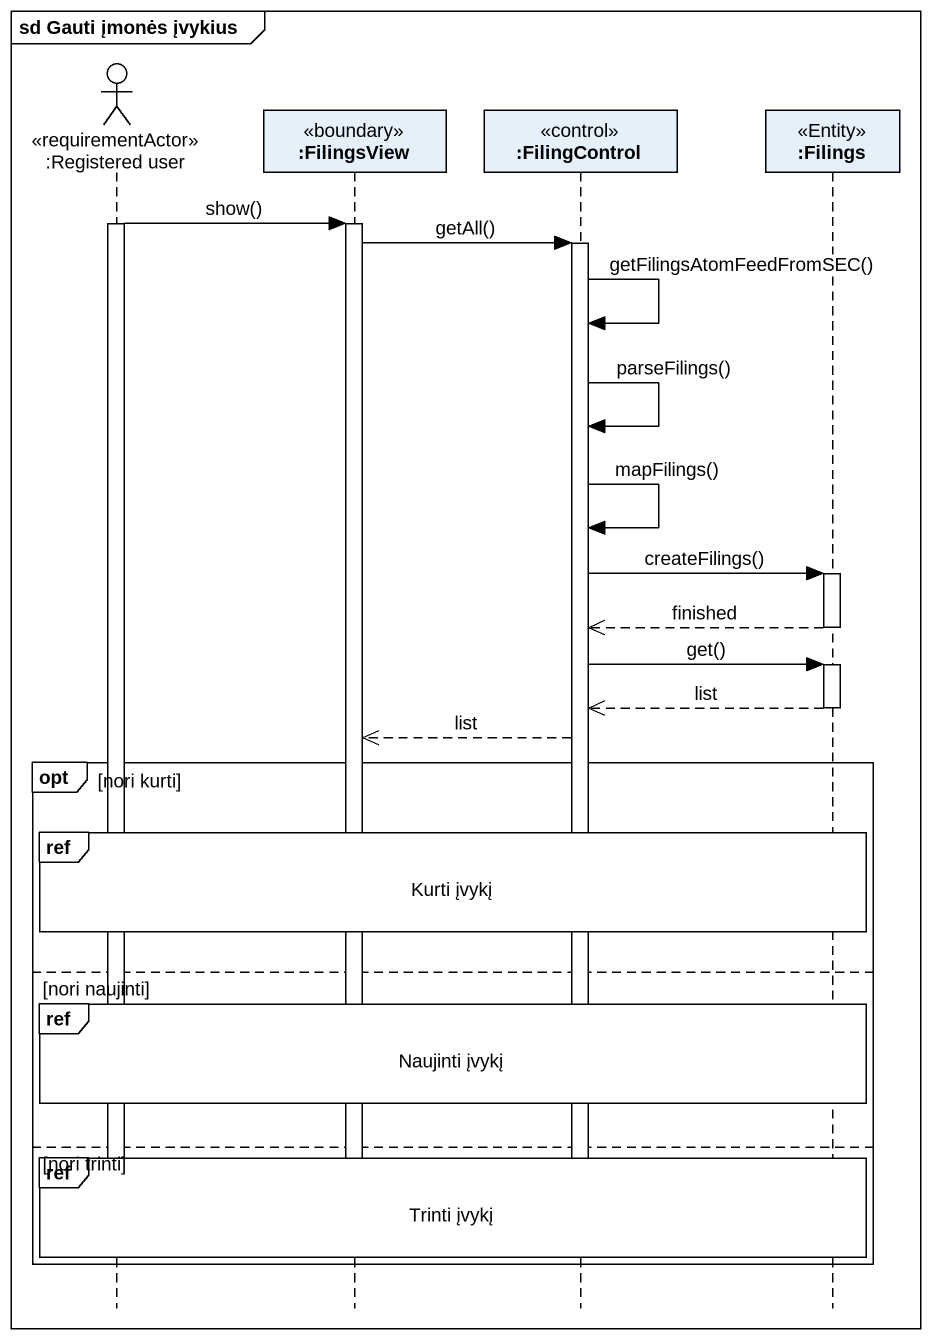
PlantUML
@startuml
mainframe sd Gauti įmonės įvykius
hide footbox
actor ":Registered user" as Registered_user <<requirementActor>>
participant ":FilingsView" as FilingsView <<boundary>>
participant ":FilingControl" as FilingControl <<control>>
participant ":Filings" as Filings <<Entity>>

activate Registered_user
Registered_user -> FilingsView : show()
activate FilingsView
FilingsView -> FilingControl : getAll()
activate FilingControl
FilingControl -> FilingControl : getFilingsAtomFeedFromSEC()
FilingControl -> FilingControl : parseFilings()
FilingControl -> FilingControl : mapFilings()
FilingControl -> Filings : createFilings()
activate Filings
Filings -->> FilingControl : finished
deactivate Filings
FilingControl -> Filings : get()
activate Filings
Filings -->> FilingControl : list
deactivate Filings
FilingControl -->> FilingsView : list
opt nori kurti
  ref over Registered_user, FilingsView, FilingControl, Filings : Kurti įvykį
else nori naujinti
  ref over Registered_user, FilingsView, FilingControl, Filings : Naujinti įvykį
else nori trinti
  ref over Registered_user, FilingsView, FilingControl, Filings : Trinti įvykį
  deactivate FilingControl
  deactivate FilingsView
  deactivate Registered_user
end
@enduml
